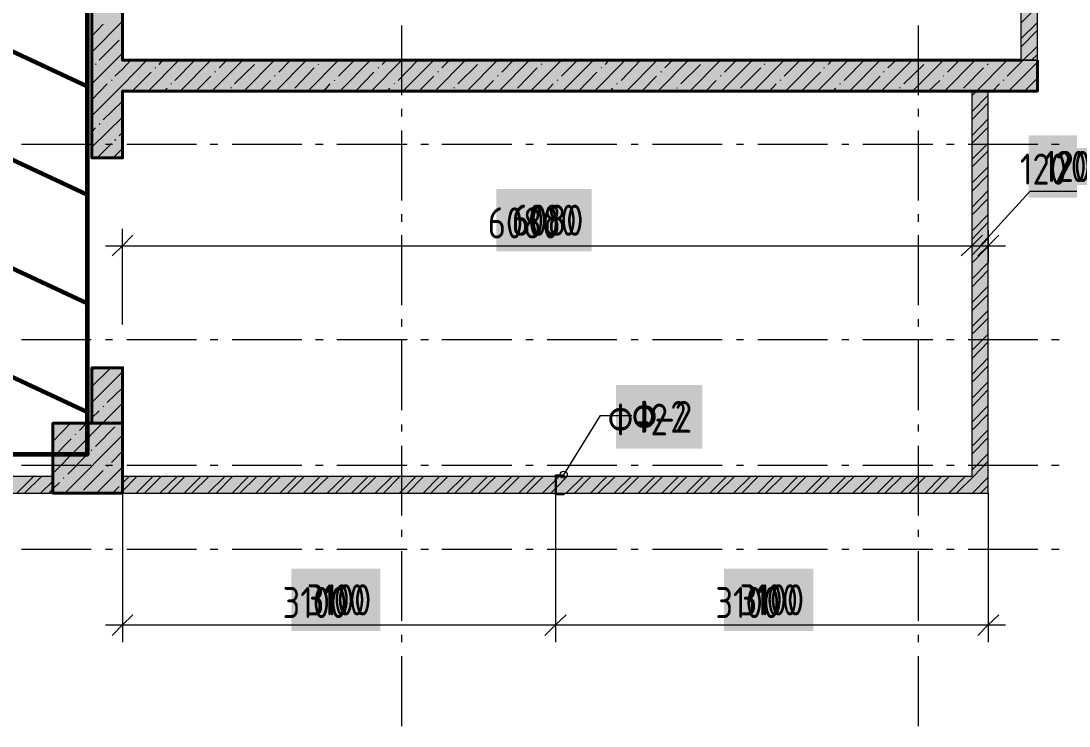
# Model space of a CAD drawing. Header units: millimetres. Extents: x -164500 to 426394, y -23753 to 102118.
# Drawn here: x -136722 to -129213, y 9803 to 14855 of the extents above; entities that cross this region are included whole.
import ezdxf

# ---------------------------------------------------------------- set-up
doc = ezdxf.new("R2010")
doc.units = ezdxf.units.MM
doc.layers.add('0) шлифовка', color=5, linetype='Continuous', lineweight=60)
doc.layers.add('PDF _Геометрия', color=7, linetype='Continuous', true_color=0x1f1f1f)
doc.layers.add('PDF _Сплошная заливка', color=7, linetype='Continuous', true_color=0xffffff)
doc.layers.add('PDF _Текст', color=7, linetype='Continuous')
doc.styles.get("Standard").update_dxf_attribs({"font": 'ГОСТ тип А.ttf'})
doc.styles.add('СПДС', font='ГОСТ тип А.ttf', dxfattribs={"width": 0.9})
doc.linetypes.add('зигзаг', pattern='A,0.00254,-5.08,[131,ltypeshp.shx,S=5.08,R=0,X=-5.08,Y=0],-10.16,[131,ltypeshp.shx,S=5.08,R=180,X=5.08,Y=0],-5.08', length=20.32254)

msp = doc.modelspace()

# ---------------------------------------------------------------- hatches: boundary and pattern name
at = {"layer": '0) шлифовка', "true_color": 0x2776bb}
h = msp.add_hatch(dxfattribs=at)
h.set_pattern_fill('ANSI31', color=152, scale=222, angle=110)
h.set_pattern_definition([(155, (205553.1, 26879), (-297.8825, -638.811), [])])
h.paths.add_polyline_path([(-149541.029, 15572.987), (-136247.384, 15572.987), (-136247.384, 11747.569), (-149541.029, 11747.569)])
at = {"layer": 'PDF _Сплошная заливка', "linetype": 'зигзаг', "transparency": 33554559}
h = msp.add_hatch(color=256, dxfattribs=at)
h.paths.add_polyline_path([(-136213.493, 13874.214), (-135993.203, 13874.214), (-135993.203, 15556.042), (-136213.493, 15556.042)])
h.paths.add_polyline_path([(-135993.203, 12370.312), (-136213.493, 12370.312), (-136213.493, 11972.096), (-135993.203, 11972.096)])
h = msp.add_hatch(color=256, dxfattribs=at)
h.paths.add_polyline_path([(-129439.58, 14352.921), (-129439.58, 14573.21), (-135993.203, 14573.21), (-135993.203, 14352.921)])
h.paths.add_polyline_path([(-127639.134, 14573.21), (-127639.134, 14352.921), (-125186.291, 14352.921), (-125186.291, 14573.21)])
h = msp.add_hatch(color=256, dxfattribs=at)
h.paths.add_polyline_path([(-149956.191, 11472.207), (-149956.191, 11590.825), (-152154.853, 11590.825), (-152154.853, 11472.207)])
h.paths.add_polyline_path([(-132887.963, 11590.825), (-132887.963, 11472.207), (-129791.196, 11472.207), (-129791.196, 11590.825)])
h.paths.add_polyline_path([(-132892.2, 11472.207), (-132892.2, 11590.825), (-135993.203, 11590.825), (-135993.203, 11472.207)])
h.paths.add_polyline_path([(-136493.091, 11472.207), (-136493.091, 11590.825), (-142000.338, 11590.825), (-142000.338, 11472.207)])
h.paths.add_polyline_path([(-142500.226, 11472.207), (-142500.226, 11590.825), (-145109.814, 11590.825), (-145109.814, 11472.207)])
h.paths.add_polyline_path([(-146215.5, 11472.207), (-146215.5, 11590.825), (-149452.066, 11590.825), (-149452.066, 11472.207)])

# ---------------------------------------------------------------- linework, layer by layer
at = {"layer": '0) шлифовка'}
msp.add_lwpolyline([(-149541.029, 15572.987), (-136247.384, 15572.987), (-136247.384, 11747.569), (-149541.029, 11747.569)], close=True, dxfattribs=at)
at = {"layer": 'PDF _Геометрия', "color": 7, "lineweight": 40}
msp.add_lwpolyline([(-129558.197, 14573.21), (-135993.203, 14573.21), (-135993.203, 15556.042), (-134294.429, 15556.042), (-134294.429, 15776.332), (-137497.105, 15776.332), (-137497.105, 15556.042), (-136213.493, 15556.042), (-136213.493, 13874.214), (-135993.203, 13874.214), (-135993.203, 14352.921), (-129439.58, 14352.921), (-129439.58, 14573.21)], dxfattribs=at)
at = {"layer": 'PDF _Геометрия', "color": 16, "lineweight": 9, "true_color": 0x800000}
for points in [[(-129439.58, 14573.21), (-129439.58, 15556.042), (-129558.197, 15556.042), (-129558.197, 14573.21)], [(-142000.338, 11472.207), (-136493.091, 11472.207), (-136493.091, 11590.825), (-142000.338, 11590.825)]]:
    msp.add_lwpolyline(points, close=True, dxfattribs=at)
at = {"layer": 'PDF _Геометрия', "color": 15, "lineweight": 9, "true_color": 0xa54a4a}
for points in [[(-129558.197, 14840.1), (-129439.58, 14958.718)], [(-129558.197, 14725.719), (-129439.58, 14844.336)], [(-129558.197, 14666.41), (-129439.58, 14789.264)], [(-129541.252, 14573.21), (-129439.58, 14674.883)], [(-129481.943, 14573.21), (-129439.58, 14615.574)], [(-129909.814, 14319.03), (-129875.923, 14352.921)], [(-129909.814, 14204.649), (-129791.196, 14323.266)], [(-129909.814, 14145.34), (-129791.196, 14268.194)], [(-129909.814, 14030.958), (-129791.196, 14153.812)], [(-129909.814, 13975.886), (-129791.196, 14094.504)], [(-129909.814, 13861.505), (-129791.196, 13980.122)], [(-129909.814, 13806.432), (-129791.196, 13925.05)], [(-129909.814, 13692.051), (-129791.196, 13810.669)], [(-129909.814, 13632.742), (-129791.196, 13751.36)], [(-129909.814, 13518.361), (-129791.196, 13641.215)], [(-129909.814, 13463.288), (-129791.196, 13581.906)], [(-129909.814, 13348.907), (-129791.196, 13467.525)], [(-129909.814, 13289.598), (-129791.196, 13412.452)], [(-129909.814, 13175.217), (-129791.196, 13298.071)], [(-129909.814, 13120.145), (-129791.196, 13238.762)], [(-129909.814, 13005.763), (-129791.196, 13124.381)], [(-129909.814, 12946.455), (-129791.196, 13069.309)], [(-129909.814, 12836.31), (-129791.196, 12954.927)], [(-129909.814, 12777.001), (-129791.196, 12895.618)], [(-129909.814, 12662.62), (-129791.196, 12781.237)], [(-129909.814, 12607.547), (-129791.196, 12726.165)], [(-129909.814, 12493.166), (-129791.196, 12611.783)], [(-129909.814, 12433.857), (-129791.196, 12556.711)], [(-129909.814, 12319.476), (-129791.196, 12442.33)], [(-129909.814, 12264.403), (-129791.196, 12383.021)], [(-129909.814, 12150.022), (-129791.196, 12268.64)], [(-129909.814, 12090.713), (-129791.196, 12213.567)], [(-129909.814, 11980.568), (-129791.196, 12099.186)], [(-129909.814, 11921.259), (-129791.196, 12039.877)], [(-129909.814, 11806.878), (-129791.196, 11925.496)], [(-129909.814, 11751.806), (-129791.196, 11870.423)], [(-129909.814, 11637.424), (-129791.196, 11756.042)], [(-130019.959, 11472.207), (-129897.105, 11590.825), (-129791.196, 11700.97)], [(-136751.508, 11472.207), (-136632.891, 11590.825)], [(-136696.436, 11472.207), (-136573.582, 11590.825)], [(-135993.203, 11544.225), (-135946.603, 11590.825)], [(-135993.203, 11484.916), (-135891.531, 11590.825)], [(-135895.767, 11472.207), (-135777.149, 11590.825)], [(-135836.458, 11472.207), (-135717.841, 11590.825)], [(-135726.313, 11472.207), (-135603.459, 11590.825)], [(-135667.005, 11472.207), (-135548.387, 11590.825)], [(-135552.623, 11472.207), (-135434.006, 11590.825)], [(-135497.551, 11472.207), (-135374.697, 11590.825)], [(-135383.17, 11472.207), (-135260.316, 11590.825)], [(-135323.861, 11472.207), (-135205.243, 11590.825)], [(-135209.479, 11472.207), (-135090.862, 11590.825)], [(-135154.407, 11472.207), (-135031.553, 11590.825)], [(-135040.026, 11472.207), (-134921.408, 11590.825)], [(-134980.717, 11472.207), (-134862.099, 11590.825)], [(-134866.336, 11472.207), (-134747.718, 11590.825)], [(-134811.263, 11472.207), (-134692.646, 11590.825)], [(-134696.882, 11472.207), (-134578.264, 11590.825)], [(-134641.809, 11472.207), (-134518.955, 11590.825)], [(-134527.428, 11472.207), (-134404.574, 11590.825)], [(-134468.119, 11472.207), (-134349.502, 11590.825)], [(-134353.738, 11472.207), (-134235.12, 11590.825)], [(-134298.666, 11472.207), (-134175.812, 11590.825)], [(-134184.284, 11472.207), (-134061.43, 11590.825)], [(-134124.976, 11472.207), (-134006.358, 11590.825)], [(-134010.594, 11472.207), (-133891.977, 11590.825)], [(-133955.522, 11472.207), (-133836.904, 11590.825)], [(-133841.141, 11472.207), (-133722.523, 11590.825)], [(-133786.068, 11472.207), (-133663.214, 11590.825)], [(-133671.687, 11472.207), (-133548.833, 11590.825)], [(-133612.378, 11472.207), (-133493.76, 11590.825)], [(-133497.997, 11472.207), (-133379.379, 11590.825)], [(-133442.924, 11472.207), (-133320.07, 11590.825)], [(-133328.543, 11472.207), (-133205.689, 11590.825)], [(-133269.234, 11472.207), (-133150.617, 11590.825)], [(-133154.853, 11472.207), (-133036.235, 11590.825)], [(-133099.78, 11472.207), (-132981.163, 11590.825)], [(-132985.399, 11472.207), (-132892.2, 11565.407)], [(-132887.963, 11569.643), (-132866.782, 11590.825)], [(-132887.963, 11510.334), (-132807.473, 11590.825)], [(-132815.945, 11472.207), (-132693.091, 11590.825)], [(-132756.637, 11472.207), (-132638.019, 11590.825)], [(-132642.255, 11472.207), (-132523.638, 11590.825)], [(-132587.183, 11472.207), (-132464.329, 11590.825)], [(-132472.802, 11472.207), (-132349.948, 11590.825)], [(-132413.493, 11472.207), (-132294.875, 11590.825)], [(-132299.112, 11472.207), (-132180.494, 11590.825)], [(-132244.039, 11472.207), (-132125.421, 11590.825)], [(-132129.658, 11472.207), (-132011.04, 11590.825)], [(-132070.349, 11472.207), (-131951.731, 11590.825)], [(-131955.968, 11472.207), (-131837.35, 11590.825)], [(-131900.895, 11472.207), (-131782.278, 11590.825)], [(-131786.514, 11472.207), (-131667.896, 11590.825)], [(-131731.442, 11472.207), (-131608.588, 11590.825)], [(-131617.06, 11472.207), (-131494.206, 11590.825)], [(-131557.751, 11472.207), (-131439.134, 11590.825)], [(-131443.37, 11472.207), (-131324.753, 11590.825)], [(-131388.298, 11472.207), (-131265.444, 11590.825)], [(-131273.916, 11472.207), (-131155.299, 11590.825)], [(-131214.608, 11472.207), (-131095.99, 11590.825)], [(-131100.226, 11472.207), (-130981.609, 11590.825)], [(-131045.154, 11472.207), (-130926.536, 11590.825)], [(-130930.773, 11472.207), (-130812.155, 11590.825)], [(-130875.7, 11472.207), (-130752.846, 11590.825)], [(-130761.319, 11472.207), (-130638.465, 11590.825)], [(-130702.01, 11472.207), (-130583.392, 11590.825)], [(-130587.629, 11472.207), (-130469.011, 11590.825)], [(-130532.556, 11472.207), (-130409.702, 11590.825)], [(-130418.175, 11472.207), (-130295.321, 11590.825)], [(-130358.866, 11472.207), (-130240.249, 11590.825)], [(-130244.485, 11472.207), (-130125.867, 11590.825)], [(-130189.413, 11472.207), (-130070.795, 11590.825)], [(-130075.031, 11472.207), (-129956.414, 11590.825)], [(-129905.578, 11472.207), (-129791.196, 11586.588)], [(-136582.055, 11472.207), (-136493.091, 11556.934)], [(-136522.746, 11472.207), (-136493.091, 11501.861)], [(-132926.09, 11472.207), (-132892.2, 11506.098)], [(-129846.269, 11472.207), (-129791.196, 11527.28)]]:
    msp.add_lwpolyline(points, dxfattribs=at)
at = {"layer": 'PDF _Геометрия', "lineweight": 9}
for points in [[(-136213.493, 14632.519), (-135993.203, 14852.809)], [(-136213.493, 14746.9), (-136133.002, 14831.627)], [(-136162.657, 14573.21), (-136018.621, 14717.246)], [(-136213.493, 14403.757), (-135993.203, 14624.047)], [(-136213.493, 14174.994), (-135993.203, 14395.284), (-135819.513, 14573.21)], [(-136048.275, 14458.829), (-135993.203, 14509.665), (-135933.894, 14573.21)], [(-135811.04, 14352.921), (-135590.75, 14573.21)], [(-135730.55, 14543.556), (-135705.132, 14573.21)], [(-135620.405, 14429.175), (-135476.369, 14573.21)], [(-135582.278, 14352.921), (-135361.988, 14573.21)], [(-135353.515, 14352.921), (-135133.225, 14573.21)], [(-135302.679, 14518.138), (-135247.607, 14573.21)], [(-135124.753, 14352.921), (-134904.463, 14573.21)], [(-135018.844, 14573.21), (-135018.844, 14573.21)], [(-134895.99, 14352.921), (-134675.7, 14573.21)], [(-134874.808, 14488.484), (-134790.081, 14573.21)], [(-134667.228, 14352.921), (-134446.938, 14573.21)], [(-134561.319, 14573.21), (-134561.319, 14573.21)], [(-134446.938, 14458.829), (-134332.556, 14573.21)], [(-134438.465, 14352.921), (-134218.175, 14573.21)], [(-134213.939, 14352.921), (-133993.649, 14573.21)], [(-134133.448, 14543.556), (-134103.794, 14573.21)], [(-134019.067, 14429.175), (-133879.268, 14573.21)], [(-133985.176, 14352.921), (-133764.886, 14573.21)], [(-133756.414, 14352.921), (-133536.124, 14573.21)], [(-133705.578, 14518.138), (-133650.505, 14573.21)], [(-133527.651, 14352.921), (-133307.361, 14573.21)], [(-133421.743, 14573.21), (-133421.743, 14573.21)], [(-133298.889, 14352.921), (-133078.599, 14573.21)], [(-133277.707, 14488.484), (-133192.98, 14573.21)], [(-133070.126, 14352.921), (-132849.836, 14573.21)], [(-132964.217, 14573.21), (-132964.217, 14573.21)], [(-132849.836, 14458.829), (-132735.455, 14573.21)], [(-132841.364, 14352.921), (-132621.074, 14573.21)], [(-132612.601, 14352.921), (-132392.311, 14573.21)], [(-132536.347, 14543.556), (-132506.692, 14573.21)], [(-132421.966, 14429.175), (-132282.166, 14573.21)], [(-132383.838, 14352.921), (-132163.549, 14573.21)], [(-132159.312, 14352.921), (-131939.022, 14573.21)], [(-132108.476, 14518.138), (-132053.404, 14573.21)], [(-131930.55, 14352.921), (-131710.26, 14573.21)], [(-131824.641, 14573.21), (-131824.641, 14573.21)], [(-131701.787, 14352.921), (-131481.497, 14573.21)], [(-131680.605, 14488.484), (-131595.879, 14573.21)], [(-131473.025, 14352.921), (-131252.735, 14573.21)], [(-131367.116, 14573.21), (-131367.116, 14573.21)], [(-131252.735, 14458.829), (-131138.353, 14573.21)], [(-131244.262, 14352.921), (-131023.972, 14573.21)], [(-131015.5, 14352.921), (-130795.21, 14573.21)], [(-130939.245, 14543.556), (-130909.591, 14573.21)], [(-130824.864, 14429.175), (-130680.828, 14573.21)], [(-130786.737, 14352.921), (-130566.447, 14573.21)], [(-130557.974, 14352.921), (-130337.685, 14573.21)], [(-130511.375, 14518.138), (-130452.066, 14573.21)], [(-130333.448, 14352.921), (-130113.158, 14573.21)], [(-130227.54, 14573.21), (-130227.54, 14573.21)], [(-130104.686, 14352.921), (-129884.396, 14573.21)], [(-130083.504, 14488.484), (-129998.777, 14573.21)], [(-129875.923, 14352.921), (-129655.633, 14573.21)], [(-129770.015, 14573.21), (-129770.015, 14573.21)], [(-129655.633, 14458.829), (-129541.252, 14573.21)], [(-136188.075, 14543.556), (-136183.838, 14547.792)], [(-135760.204, 14518.138), (-135755.968, 14522.374)], [(-135332.333, 14488.484), (-135328.097, 14492.72)], [(-135192.534, 14403.757), (-135048.498, 14543.556)], [(-134760.427, 14374.102), (-134620.628, 14518.138)], [(-134590.973, 14543.556), (-134586.737, 14547.792)], [(-134163.103, 14518.138), (-134158.866, 14522.374)], [(-133735.232, 14488.484), (-133730.996, 14492.72)], [(-133591.196, 14403.757), (-133451.397, 14543.556)], [(-133163.326, 14374.102), (-133023.526, 14518.138)], [(-132993.872, 14543.556), (-132989.636, 14547.792)], [(-132566.001, 14518.138), (-132561.765, 14522.374)], [(-132138.131, 14488.484), (-132133.894, 14492.72)], [(-131994.095, 14403.757), (-131854.296, 14543.556)], [(-131566.224, 14374.102), (-131422.188, 14518.138)], [(-131396.77, 14543.556), (-131392.534, 14547.792)], [(-130968.9, 14518.138), (-130964.663, 14522.374)], [(-130541.029, 14488.484), (-130536.793, 14492.72)], [(-130396.993, 14403.757), (-130252.958, 14543.556)], [(-129969.123, 14374.102), (-129825.087, 14518.138)], [(-129799.669, 14543.556), (-129791.196, 14547.792)], [(-129647.161, 14352.921), (-129439.58, 14560.501)], [(-136073.693, 14429.175), (-136069.457, 14433.411)], [(-135925.421, 14352.921), (-135789.858, 14488.484)], [(-135467.896, 14352.921), (-135361.988, 14458.829)], [(-135010.371, 14352.921), (-134934.117, 14429.175)], [(-134904.463, 14458.829), (-134900.226, 14463.065)], [(-134476.592, 14429.175), (-134472.356, 14433.411)], [(-134324.084, 14352.921), (-134192.757, 14488.484)], [(-133870.795, 14352.921), (-133764.886, 14458.829)], [(-133413.27, 14352.921), (-133337.016, 14429.175)], [(-133307.361, 14458.829), (-133303.125, 14463.065)], [(-132879.491, 14429.175), (-132875.254, 14433.411)], [(-132726.982, 14352.921), (-132595.656, 14488.484)], [(-132273.693, 14352.921), (-132167.785, 14458.829)], [(-131816.168, 14352.921), (-131739.914, 14429.175)], [(-131710.26, 14458.829), (-131706.023, 14463.065)], [(-131282.389, 14429.175), (-131278.153, 14433.411)], [(-131129.881, 14352.921), (-130994.318, 14488.484)], [(-130672.356, 14352.921), (-130566.447, 14458.829)], [(-130219.067, 14352.921), (-130138.576, 14429.175)], [(-130113.158, 14458.829), (-130108.922, 14463.065)], [(-129685.288, 14429.175), (-129681.051, 14433.411)], [(-129532.779, 14352.921), (-129439.58, 14446.12)], [(-136213.493, 14289.375), (-136103.348, 14403.757)], [(-135696.659, 14352.921), (-135675.477, 14374.102)], [(-135645.823, 14403.757), (-135641.586, 14407.993)], [(-135217.952, 14374.102), (-135213.716, 14378.339)], [(-134552.846, 14352.921), (-134506.246, 14403.757)], [(-134099.557, 14352.921), (-134078.376, 14374.102)], [(-134048.721, 14403.757), (-134044.485, 14407.993)], [(-133620.851, 14374.102), (-133616.614, 14378.339)], [(-132955.745, 14352.921), (-132909.145, 14403.757)], [(-132498.22, 14352.921), (-132481.274, 14374.102)], [(-132451.62, 14403.757), (-132447.384, 14407.993)], [(-132023.749, 14374.102), (-132019.513, 14378.339)], [(-131358.643, 14352.921), (-131312.044, 14403.757)], [(-130901.118, 14352.921), (-130884.173, 14374.102)], [(-130854.518, 14403.757), (-130850.282, 14407.993)], [(-130426.648, 14374.102), (-130422.411, 14378.339)], [(-129761.542, 14352.921), (-129710.706, 14403.757)], [(-136133.002, 14145.34), (-135993.203, 14280.903)], [(-136213.493, 13950.468), (-135993.203, 14166.521)], [(-136162.657, 14115.685), (-136154.184, 14119.922)], [(-136213.493, 14060.613), (-136188.075, 14090.267)], [(-136018.621, 14030.958), (-135993.203, 14056.377)], [(-136175.366, 13874.214), (-136073.693, 13975.886)], [(-136048.275, 14001.304), (-136039.803, 14005.54)], [(-136060.984, 13874.214), (-135993.203, 13941.995)], [(-136213.493, 12349.13), (-136192.311, 12370.312)], [(-136213.493, 12234.749), (-136077.93, 12370.312)], [(-136213.493, 12120.368), (-135993.203, 12340.657)], [(-136103.348, 12120.368), (-135993.203, 12226.276)], [(-136493.091, 11612.006), (-136137.239, 11972.096), (-135993.203, 12116.131)], [(-136133.002, 12090.713), (-136128.766, 12094.95)], [(-136213.493, 12010.223), (-136162.657, 12061.059)], [(-136493.091, 11840.769), (-136366.001, 11972.096)], [(-136493.091, 11955.15), (-136480.382, 11972.096)], [(-136302.456, 11921.259), (-136251.62, 11972.096)], [(-136188.075, 11806.878), (-136048.275, 11946.678)], [(-136018.621, 11976.332), (-136014.385, 11980.568)], [(-136408.365, 11472.207), (-135993.203, 11887.369)], [(-136332.11, 11891.605), (-136327.874, 11895.841)], [(-136493.091, 11726.388), (-136361.765, 11861.951)], [(-136387.183, 11607.77), (-136247.384, 11747.569)], [(-136217.729, 11777.224), (-136213.493, 11781.46)], [(-136073.693, 11692.497), (-135993.203, 11772.987)], [(-136179.602, 11472.207), (-135993.203, 11658.606)], [(-136103.348, 11662.843), (-136099.112, 11667.079)], [(-136416.837, 11578.116), (-136412.601, 11582.352)], [(-136272.802, 11493.389), (-136133.002, 11633.188)], [(-136493.091, 11501.861), (-136446.492, 11548.461)], [(-136065.221, 11472.207), (-136018.621, 11518.807)]]:
    msp.add_lwpolyline(points, dxfattribs=at)
at = {"layer": 'PDF _Геометрия', "color": 7, "lineweight": 9}
for points in [[(-133993.649, 14323.266), (-133993.649, 14823.155)], [(-130291.085, 14323.266), (-130291.085, 14823.155)], [(-129439.58, 14573.21), (-129558.197, 14573.21)], [(-133993.649, 14170.758), (-133993.649, 14225.83)], [(-130291.085, 14170.758), (-130291.085, 14225.83)], [(-133993.649, 13569.197), (-133993.649, 14069.086)], [(-130291.085, 13569.197), (-130291.085, 14069.086)], [(-136717.618, 13971.65), (-136217.729, 13971.65)], [(-136116.057, 13971.65), (-136065.221, 13971.65)], [(-135963.549, 13971.65), (-135463.66, 13971.65)], [(-135366.224, 13971.65), (-135311.152, 13971.65)], [(-135209.479, 13971.65), (-134709.591, 13971.65)], [(-134612.155, 13971.65), (-134557.083, 13971.65)], [(-134459.647, 13971.65), (-133955.522, 13971.65)], [(-133858.086, 13971.65), (-133803.013, 13971.65)], [(-133705.578, 13971.65), (-133205.689, 13971.65)], [(-133104.017, 13971.65), (-133053.181, 13971.65)], [(-132951.508, 13971.65), (-132451.62, 13971.65)], [(-132349.948, 13971.65), (-132299.112, 13971.65)], [(-132197.439, 13971.65), (-131697.551, 13971.65)], [(-131595.879, 13971.65), (-131545.042, 13971.65)], [(-131443.37, 13971.65), (-130943.482, 13971.65)], [(-130841.809, 13971.65), (-130790.973, 13971.65)], [(-130689.301, 13971.65), (-130189.413, 13971.65)], [(-130091.977, 13971.65), (-130036.904, 13971.65)], [(-129935.232, 13971.65), (-129435.343, 13971.65)], [(-129337.908, 13971.65), (-129282.835, 13971.65)], [(-129049.836, 13632.742), (-129494.652, 13632.742), (-129850.505, 13242.999)], [(-133993.649, 13416.689), (-133993.649, 13471.761)], [(-130291.085, 13416.689), (-130291.085, 13471.761)], [(-135993.203, 12679.565), (-135993.203, 13242.999), (-135993.203, 13365.853)], [(-133993.649, 12819.364), (-133993.649, 13319.253)], [(-130291.085, 12819.364), (-130291.085, 13319.253)], [(-129909.814, 13353.144), (-129909.814, 13242.999), (-129909.814, 13124.381)], [(-129791.196, 13353.144), (-129791.196, 13242.999), (-129791.196, 13124.381)], [(-136116.057, 13242.999), (-129909.814, 13242.999), (-129668.342, 13242.999)], [(-133993.649, 12662.62), (-133993.649, 12717.692)], [(-130291.085, 12662.62), (-130291.085, 12717.692)], [(-136717.618, 12573.656), (-136217.729, 12573.656)], [(-136116.057, 12573.656), (-136065.221, 12573.656)], [(-135963.549, 12573.656), (-135463.66, 12573.656)], [(-135366.224, 12573.656), (-135311.152, 12573.656)], [(-135209.479, 12573.656), (-134709.591, 12573.656)], [(-134612.155, 12573.656), (-134557.083, 12573.656)], [(-134459.647, 12573.656), (-133955.522, 12573.656)], [(-133993.649, 12065.295), (-133993.649, 12565.184)], [(-133858.086, 12573.656), (-133803.013, 12573.656)], [(-133705.578, 12573.656), (-133205.689, 12573.656)], [(-133104.017, 12573.656), (-133053.181, 12573.656)], [(-132951.508, 12573.656), (-132451.62, 12573.656)], [(-132349.948, 12573.656), (-132299.112, 12573.656)], [(-132197.439, 12573.656), (-131697.551, 12573.656)], [(-131595.879, 12573.656), (-131545.042, 12573.656)], [(-131443.37, 12573.656), (-130943.482, 12573.656)], [(-130841.809, 12573.656), (-130790.973, 12573.656)], [(-130689.301, 12573.656), (-130189.413, 12573.656)], [(-130291.085, 12065.295), (-130291.085, 12565.184)], [(-130091.977, 12573.656), (-130036.904, 12573.656)], [(-129935.232, 12573.656), (-129435.343, 12573.656)], [(-129337.908, 12573.656), (-129282.835, 12573.656)], [(-132832.891, 11603.534), (-132570.238, 12027.168), (-132345.711, 12027.168)], [(-133993.649, 11912.787), (-133993.649, 11963.623)], [(-130291.085, 11912.787), (-130291.085, 11963.623)], [(-133993.649, 11311.226), (-133993.649, 11811.115)], [(-130291.085, 11311.226), (-130291.085, 11811.115)], [(-136717.618, 11671.315), (-136217.729, 11671.315)], [(-136116.057, 11671.315), (-136065.221, 11671.315)], [(-135963.549, 11671.315), (-135463.66, 11671.315)], [(-135366.224, 11671.315), (-135311.152, 11671.315)], [(-135209.479, 11671.315), (-134709.591, 11671.315)], [(-134612.155, 11671.315), (-134557.083, 11671.315)], [(-134459.647, 11671.315), (-133955.522, 11671.315)], [(-133858.086, 11671.315), (-133803.013, 11671.315)], [(-133705.578, 11671.315), (-133205.689, 11671.315)], [(-133104.017, 11671.315), (-133053.181, 11671.315)], [(-132951.508, 11671.315), (-132451.62, 11671.315)], [(-132349.948, 11671.315), (-132299.112, 11671.315)], [(-132197.439, 11671.315), (-131697.551, 11671.315)], [(-131595.879, 11671.315), (-131545.042, 11671.315)], [(-131443.37, 11671.315), (-130943.482, 11671.315)], [(-130841.809, 11671.315), (-130790.973, 11671.315)], [(-130689.301, 11671.315), (-130189.413, 11671.315)], [(-130091.977, 11671.315), (-130036.904, 11671.315)], [(-129935.232, 11671.315), (-129435.343, 11671.315)], [(-129337.908, 11671.315), (-129282.835, 11671.315)], [(-135993.203, 11472.207), (-135993.203, 10527.503), (-135993.203, 10404.649)], [(-132892.2, 11459.498), (-132892.2, 10527.503), (-132892.2, 10404.649)], [(-129791.196, 11472.207), (-129791.196, 10527.503), (-129791.196, 10404.649)], [(-133993.649, 11158.718), (-133993.649, 11209.554)], [(-130291.085, 11158.718), (-130291.085, 11209.554)], [(-136717.618, 11069.754), (-136217.729, 11069.754)], [(-136116.057, 11069.754), (-136065.221, 11069.754)], [(-135963.549, 11069.754), (-135463.66, 11069.754)], [(-135366.224, 11069.754), (-135311.152, 11069.754)], [(-135209.479, 11069.754), (-134709.591, 11069.754)], [(-134612.155, 11069.754), (-134557.083, 11069.754)], [(-134459.647, 11069.754), (-133955.522, 11069.754)], [(-133993.649, 10557.157), (-133993.649, 11057.045)], [(-133858.086, 11069.754), (-133803.013, 11069.754)], [(-133705.578, 11069.754), (-133205.689, 11069.754)], [(-133104.017, 11069.754), (-133053.181, 11069.754)], [(-132951.508, 11069.754), (-132451.62, 11069.754)], [(-132349.948, 11069.754), (-132299.112, 11069.754)], [(-132197.439, 11069.754), (-131697.551, 11069.754)], [(-131595.879, 11069.754), (-131545.042, 11069.754)], [(-131443.37, 11069.754), (-130943.482, 11069.754)], [(-130841.809, 11069.754), (-130790.973, 11069.754)], [(-130689.301, 11069.754), (-130189.413, 11069.754)], [(-130291.085, 10557.157), (-130291.085, 11057.045)], [(-130091.977, 11069.754), (-130036.904, 11069.754)], [(-129935.232, 11069.754), (-129435.343, 11069.754)], [(-129337.908, 11069.754), (-129282.835, 11069.754)], [(-136116.057, 10527.503), (-132892.2, 10527.503), (-129668.342, 10527.503)], [(-133993.649, 10404.649), (-133993.649, 10455.485)], [(-130291.085, 10404.649), (-130291.085, 10455.485)], [(-133993.649, 9803.088), (-133993.649, 10302.976)], [(-130291.085, 9803.088), (-130291.085, 10302.976)]]:
    msp.add_lwpolyline(points, dxfattribs=at)
at = {"layer": 'PDF _Геометрия', "color": 16, "lineweight": 9, "true_color": 0x800000}
for points in [[(-132887.963, 11472.207), (-129791.196, 11472.207), (-129791.196, 11590.825), (-129791.196, 14352.921), (-129909.814, 14352.921), (-129909.814, 11590.825), (-132887.963, 11590.825)], [(-132892.2, 11590.825), (-135993.203, 11590.825), (-135993.203, 11472.207), (-132892.2, 11472.207)]]:
    msp.add_lwpolyline(points, dxfattribs=at)
at = {"layer": 'PDF _Геометрия', "color": 7, "lineweight": 18}
for points in [[(-135921.185, 13319.253), (-135993.203, 13242.999), (-136069.457, 13170.981)], [(-129833.56, 13319.253), (-129909.814, 13242.999), (-129986.068, 13170.981)], [(-129714.942, 13319.253), (-129791.196, 13242.999), (-129867.45, 13170.981)], [(-135921.185, 10599.52), (-135993.203, 10527.503), (-136069.457, 10451.248)], [(-132815.945, 10599.52), (-132892.2, 10527.503), (-132968.454, 10451.248)], [(-129714.942, 10599.52), (-129791.196, 10527.503), (-129867.45, 10451.248)]]:
    msp.add_lwpolyline(points, dxfattribs=at)
at = {"layer": 'PDF _Геометрия', "color": 7, "lineweight": 40}
for points in [[(-135993.203, 11972.096), (-135993.203, 12370.312), (-136213.493, 12370.312), (-136213.493, 11972.096)], [(-135993.203, 11972.096), (-136493.091, 11972.096), (-136493.091, 11472.207), (-135993.203, 11472.207)]]:
    msp.add_lwpolyline(points, close=True, dxfattribs=at)
at = {"layer": 'PDF _Геометрия', "color": 7, "lineweight": 20}
msp.add_lwpolyline([(-132832.891, 11467.971), (-132832.891, 11459.498), (-132892.2, 11459.498), (-132892.2, 11603.534), (-132832.891, 11603.534), (-132832.891, 11595.061), (-132887.963, 11595.061), (-132887.963, 11467.971)], close=True, dxfattribs=at)
at = {"layer": 'PDF _Геометрия', "color": 7, "linetype": 'зигзаг', "lineweight": 9}
for points in [[(-132858.309, 11603.534), (-132858.309, 11620.479), (-132849.836, 11628.952), (-132832.891, 11628.952)], [(-132858.309, 11603.534), (-132858.309, 11620.479), (-132849.836, 11628.952), (-132832.891, 11628.952)], [(-132832.891, 11578.116), (-132849.836, 11578.116), (-132858.309, 11590.825), (-132858.309, 11603.534)], [(-132832.891, 11578.116), (-132849.836, 11578.116), (-132858.309, 11590.825), (-132858.309, 11603.534)], [(-132832.891, 11628.952), (-132820.182, 11628.952), (-132807.473, 11620.479), (-132807.473, 11603.534)], [(-132832.891, 11628.952), (-132820.182, 11628.952), (-132807.473, 11620.479), (-132807.473, 11603.534)], [(-132807.473, 11603.534), (-132807.473, 11590.825), (-132820.182, 11578.116), (-132832.891, 11578.116)], [(-132807.473, 11603.534), (-132807.473, 11590.825), (-132820.182, 11578.116), (-132832.891, 11578.116)]]:
    msp.add_open_spline(points, degree=3, dxfattribs=at)
at = {"layer": 'PDF _Сплошная заливка', "linetype": 'зигзаг', "lineweight": 5, "transparency": 33554559}
for points in [[(-129558.197, 15556.042), (-129558.197, 14573.21), (-129439.58, 15556.042), (-129439.58, 14573.21)], [(-129909.814, 14352.921), (-129909.814, 11590.825), (-129791.196, 14352.921), (-129791.196, 11590.825)], [(-136493.091, 11972.096), (-136493.091, 11472.207), (-135993.203, 11972.096), (-135993.203, 11472.207)]]:
    msp.add_solid(points, dxfattribs=at)

# ---------------------------------------------------------------- texts
at = {"linetype": 'зигзаг', "attachment_point": 4, "style": 'СПДС', "bg_fill": 1, "box_fill_scale": 1.5, "bg_fill_color": 7, "bg_fill_true_color": 16777215, "bg_fill_transparency": 0}
for s, insert, char_height in [('120', (-129390.98, 13812.464), 222.8704), ('6080', (-133203.849, 13426.941), 222.8704), ('Ф-2', (-132343.841, 12018.486), 227.9894), ('3100', (-134673.92, 10707.101), 222.8704), ('3100', (-131572.801, 10707.101), 222.8704)]:
    msp.add_mtext(s, dxfattribs=dict(at, insert=insert, char_height=char_height))
at = {"layer": 'PDF _Текст', "linetype": 'зигзаг', "attachment_point": 4}
for s, insert, char_height in [('120', (-129564.422, 13793.311), 222.8704), ('120', (-129390.98, 13812.464), 222.8704), ('6080', (-133377.29, 13407.789), 222.8704), ('6080', (-133203.849, 13426.941), 222.8704), ('Ф-2', (-132517.283, 11999.334), 227.9894), ('Ф-2', (-132343.841, 12018.486), 227.9894), ('3100', (-134673.92, 10707.101), 222.8704), ('3100', (-131572.801, 10707.101), 222.8704), ('3100', (-134847.362, 10687.949), 222.8704), ('3100', (-131746.242, 10687.949), 222.8704)]:
    msp.add_mtext(s, dxfattribs=dict(at, insert=insert, char_height=char_height))

doc.saveas('drawing.dxf')
